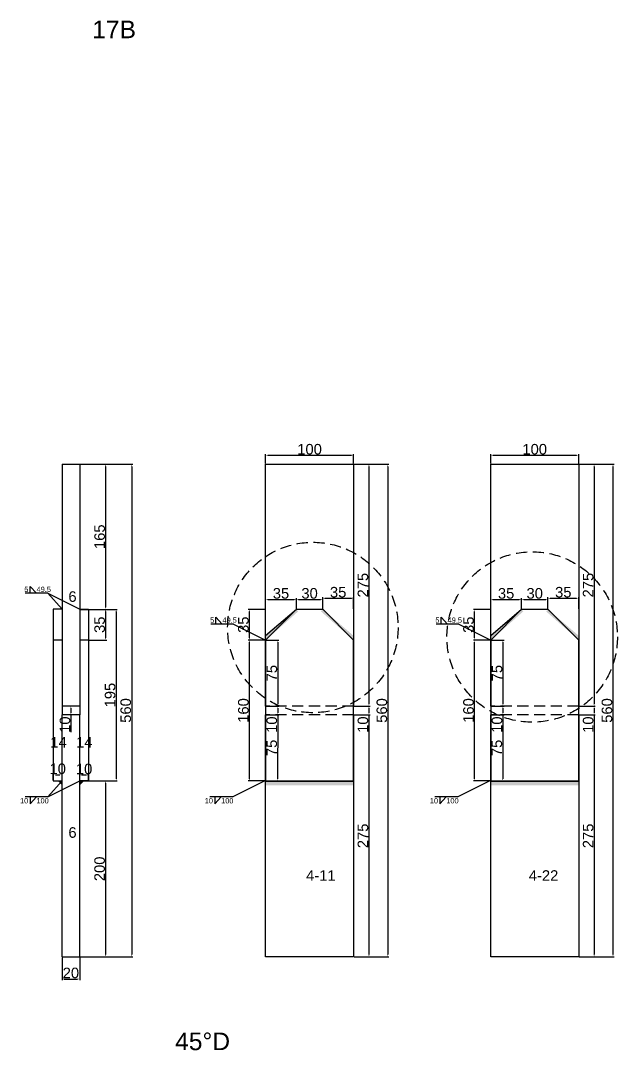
# Model space of a CAD drawing. Header units: millimetres. Extents: x 1455 to 24185, y -7314 to 4772.
# Drawn here: x 18478 to 19157, y 1764 to 2934 of the extents above; entities that cross this region are included whole.
import ezdxf

# ---------------------------------------------------------------- set-up
doc = ezdxf.new("R2010")
doc.units = ezdxf.units.MM
doc.linetypes.add('DASHED', pattern=[19.05, 12.7, -6.35])
for name, color, linetype in [('切平处', 3, 'DASHED'), ('尺寸标注', 6, 'Continuous'), ('标号', 4, 'Continuous'), ('焊缝', 250, 'Continuous')]:
    doc.layers.add(name, color=color, linetype=linetype)
doc.styles.get("Standard").update_dxf_attribs({"font": 'arial.ttf'})
doc.dimstyles.new('ISO-25-JHF', dxfattribs={"dimtxt": 12, "dimasz": 2.5, "dimexe": 1.25, "dimexo": 0.625, "dimtad": 1, "dimtxsty": 'Standard', "dimcen": 2.5, "dimadec": 0, "dimazin": 0, "dimtfac": 1, "dimtmove": 0, "dimatfit": 3, "dimfxl": 1, "dimarcsym": 0})

# ---------------------------------------------------------------- blocks, each defined once
blk = doc.blocks.new('*D1590')
at = {"layer": 'Defpoints', "color": 0, "transparency": 16777216}
for p in [(18856.6, 2440.2), (18756.6, 2430), (18856.6, 2430)]:
    blk.add_point(p, dxfattribs=at)
at = {"layer": '尺寸标注', "color": 0, "lineweight": -2, "transparency": 16777216}
for p, q in [((18756.6, 2430.7), (18756.6, 2441.4)), ((18759.1, 2440.2), (18854.1, 2440.2)), ((18856.6, 2430.7), (18856.6, 2441.4))]:
    blk.add_line(p, q, dxfattribs=at)
at = {"layer": '尺寸标注', "color": 0, "transparency": 16777216}
for points in [[(18759.1, 2440.6), (18759.1, 2439.8), (18756.6, 2440.2)], [(18854.1, 2440.6), (18854.1, 2439.8), (18856.6, 2440.2)]]:
    blk.add_solid(points, dxfattribs=at)
at = {"layer": '尺寸标注', "color": 0, "transparency": 16777216, "insert": (18806.6, 2446.9), "char_height": 12, "attachment_point": 5}
blk.add_mtext('100', dxfattribs=at)
blk = doc.blocks.new('*D1591')
at = {"layer": 'Defpoints', "color": 0, "transparency": 16777216}
for p in [(18856.6, 2430), (18856.6, 2155), (18874.1, 2155)]:
    blk.add_point(p, dxfattribs=at)
at = {"layer": '尺寸标注', "color": 0, "lineweight": -2, "transparency": 16777216}
for p, q in [((18857.2, 2430), (18875.3, 2430)), ((18874.1, 2427.5), (18874.1, 2157.5)), ((18857.2, 2155), (18875.3, 2155))]:
    blk.add_line(p, q, dxfattribs=at)
at = {"layer": '尺寸标注', "color": 0, "transparency": 16777216}
for points in [[(18873.7, 2427.5), (18874.5, 2427.5), (18874.1, 2430)], [(18873.7, 2157.5), (18874.5, 2157.5), (18874.1, 2155)]]:
    blk.add_solid(points, dxfattribs=at)
at = {"layer": '尺寸标注', "color": 0, "transparency": 16777216, "insert": (18867.3, 2292.5), "char_height": 12, "attachment_point": 5, "rotation": 90}
blk.add_mtext('275', dxfattribs=at)
blk = doc.blocks.new('*D1592')
at = {"layer": 'Defpoints', "color": 0, "transparency": 16777216}
for p in [(18738.2, 2230), (18756.6, 2230), (18756.6, 2070)]:
    blk.add_point(p, dxfattribs=at)
at = {"layer": '尺寸标注', "color": 0, "lineweight": -2, "transparency": 16777216}
for p, q in [((18756, 2230), (18736.9, 2230)), ((18738.2, 2072.5), (18738.2, 2227.5)), ((18756, 2070), (18736.9, 2070))]:
    blk.add_line(p, q, dxfattribs=at)
at = {"layer": '尺寸标注', "color": 0, "transparency": 16777216}
for points in [[(18737.7, 2227.5), (18738.6, 2227.5), (18738.2, 2230)], [(18737.7, 2072.5), (18738.6, 2072.5), (18738.2, 2070)]]:
    blk.add_solid(points, dxfattribs=at)
at = {"layer": '尺寸标注', "color": 0, "transparency": 16777216, "insert": (18731.4, 2150), "char_height": 12, "attachment_point": 5, "rotation": 90}
blk.add_mtext('160', dxfattribs=at)
blk = doc.blocks.new('*D1470')
at = {"layer": 'Defpoints', "color": 0, "transparency": 16777216}
for p in [(18738.2, 2265), (18756.6, 2265), (18756.6, 2230)]:
    blk.add_point(p, dxfattribs=at)
at = {"layer": '尺寸标注', "color": 0, "lineweight": -2, "transparency": 16777216}
for p, q in [((18756, 2265), (18736.9, 2265)), ((18738.2, 2232.5), (18738.2, 2262.5)), ((18756, 2230), (18736.9, 2230))]:
    blk.add_line(p, q, dxfattribs=at)
at = {"layer": '尺寸标注', "color": 0, "transparency": 16777216}
for points in [[(18737.7, 2262.5), (18738.6, 2262.5), (18738.2, 2265)], [(18737.7, 2232.5), (18738.6, 2232.5), (18738.2, 2230)]]:
    blk.add_solid(points, dxfattribs=at)
at = {"layer": '尺寸标注', "color": 0, "transparency": 16777216, "insert": (18731.4, 2247.5), "char_height": 12, "attachment_point": 5, "rotation": 90}
blk.add_mtext('35', dxfattribs=at)
blk = doc.blocks.new('*D1574')
at = {"layer": 'Defpoints', "color": 0, "transparency": 16777216}
for p in [(18791.6, 2276.3), (18756.6, 2265), (18791.6, 2265)]:
    blk.add_point(p, dxfattribs=at)
at = {"layer": '尺寸标注', "color": 0, "lineweight": -2, "transparency": 16777216}
for p, q in [((18756.6, 2265.7), (18756.6, 2277.6)), ((18759.1, 2276.3), (18789.1, 2276.3)), ((18791.6, 2265.7), (18791.6, 2277.6))]:
    blk.add_line(p, q, dxfattribs=at)
at = {"layer": '尺寸标注', "color": 0, "transparency": 16777216}
for points in [[(18759.1, 2276.8), (18759.1, 2275.9), (18756.6, 2276.3)], [(18789.1, 2276.8), (18789.1, 2275.9), (18791.6, 2276.3)]]:
    blk.add_solid(points, dxfattribs=at)
at = {"layer": '尺寸标注', "color": 0, "transparency": 16777216, "insert": (18774.1, 2283.1), "char_height": 12, "attachment_point": 5}
blk.add_mtext('35', dxfattribs=at)
blk = doc.blocks.new('*D1575')
at = {"layer": 'Defpoints', "color": 0, "transparency": 16777216}
for p in [(18821.6, 2276.3), (18791.6, 2265), (18821.6, 2265)]:
    blk.add_point(p, dxfattribs=at)
at = {"layer": '尺寸标注', "color": 0, "lineweight": -2, "transparency": 16777216}
for p, q in [((18791.6, 2265.7), (18791.6, 2277.6)), ((18794.1, 2276.3), (18819.1, 2276.3)), ((18821.6, 2265.7), (18821.6, 2277.6))]:
    blk.add_line(p, q, dxfattribs=at)
at = {"layer": '尺寸标注', "color": 0, "transparency": 16777216}
for points in [[(18794.1, 2276.8), (18794.1, 2275.9), (18791.6, 2276.3)], [(18819.1, 2276.8), (18819.1, 2275.9), (18821.6, 2276.3)]]:
    blk.add_solid(points, dxfattribs=at)
at = {"layer": '尺寸标注', "color": 0, "transparency": 16777216, "insert": (18806.6, 2283.1), "char_height": 12, "attachment_point": 5}
blk.add_mtext('30', dxfattribs=at)
blk = doc.blocks.new('*D1471')
at = {"layer": 'Defpoints', "color": 0, "transparency": 16777216}
for p in [(18856.6, 2277.6), (18821.6, 2265), (18856.6, 2265)]:
    blk.add_point(p, dxfattribs=at)
at = {"layer": '尺寸标注', "color": 0, "lineweight": -2, "transparency": 16777216}
for p, q in [((18821.6, 2265.7), (18821.6, 2278.8)), ((18824.1, 2277.6), (18854.1, 2277.6)), ((18856.6, 2265.7), (18856.6, 2278.8))]:
    blk.add_line(p, q, dxfattribs=at)
at = {"layer": '尺寸标注', "color": 0, "transparency": 16777216}
for points in [[(18824.1, 2278), (18824.1, 2277.2), (18821.6, 2277.6)], [(18854.1, 2278), (18854.1, 2277.2), (18856.6, 2277.6)]]:
    blk.add_solid(points, dxfattribs=at)
at = {"layer": '尺寸标注', "color": 0, "transparency": 16777216, "insert": (18839.1, 2284.4), "char_height": 12, "attachment_point": 5}
blk.add_mtext('35', dxfattribs=at)
blk = doc.blocks.new('*D1576')
at = {"layer": 'Defpoints', "color": 0, "transparency": 16777216}
for p in [(18856.6, 2155), (18856.6, 2145), (18874.1, 2145)]:
    blk.add_point(p, dxfattribs=at)
at = {"layer": '尺寸标注', "color": 0, "lineweight": -2, "transparency": 16777216}
for p, q in [((18857.2, 2155), (18875.3, 2155)), ((18857.2, 2145), (18875.3, 2145)), ((18874.1, 2152.5), (18874.1, 2147.5)), ((18874.1, 2145), (18874.1, 2125.3))]:
    blk.add_line(p, q, dxfattribs=at)
at = {"layer": '尺寸标注', "color": 0, "transparency": 16777216}
for points in [[(18873.7, 2152.5), (18874.5, 2152.5), (18874.1, 2155)], [(18873.7, 2147.5), (18874.5, 2147.5), (18874.1, 2145)]]:
    blk.add_solid(points, dxfattribs=at)
at = {"layer": '尺寸标注', "color": 0, "transparency": 16777216, "insert": (18867.3, 2133.9), "char_height": 12, "attachment_point": 5, "rotation": 90}
blk.add_mtext('10', dxfattribs=at)
blk = doc.blocks.new('*D1577')
at = {"layer": 'Defpoints', "color": 0, "transparency": 16777216}
for p in [(18856.6, 2145), (18856.6, 1870), (18874.1, 1870)]:
    blk.add_point(p, dxfattribs=at)
at = {"layer": '尺寸标注', "color": 0, "lineweight": -2, "transparency": 16777216}
for p, q in [((18857.2, 2145), (18875.3, 2145)), ((18874.1, 2142.5), (18874.1, 1872.5)), ((18857.2, 1870), (18875.3, 1870))]:
    blk.add_line(p, q, dxfattribs=at)
at = {"layer": '尺寸标注', "color": 0, "transparency": 16777216}
for points in [[(18873.7, 2142.5), (18874.5, 2142.5), (18874.1, 2145)], [(18873.7, 1872.5), (18874.5, 1872.5), (18874.1, 1870)]]:
    blk.add_solid(points, dxfattribs=at)
at = {"layer": '尺寸标注', "color": 0, "transparency": 16777216, "insert": (18867.3, 2007.5), "char_height": 12, "attachment_point": 5, "rotation": 90}
blk.add_mtext('275', dxfattribs=at)
blk = doc.blocks.new('*D1472')
at = {"layer": 'Defpoints', "color": 0, "transparency": 16777216}
for p in [(18856.6, 2430), (18856.6, 1870), (18895.5, 1870)]:
    blk.add_point(p, dxfattribs=at)
at = {"layer": '尺寸标注', "color": 0, "lineweight": -2, "transparency": 16777216}
for p, q in [((18857.2, 2430), (18896.8, 2430)), ((18895.5, 2427.5), (18895.5, 1872.5)), ((18857.2, 1870), (18896.8, 1870))]:
    blk.add_line(p, q, dxfattribs=at)
at = {"layer": '尺寸标注', "color": 0, "transparency": 16777216}
for points in [[(18895.1, 2427.5), (18895.9, 2427.5), (18895.5, 2430)], [(18895.1, 1872.5), (18895.9, 1872.5), (18895.5, 1870)]]:
    blk.add_solid(points, dxfattribs=at)
at = {"layer": '尺寸标注', "color": 0, "transparency": 16777216, "insert": (18888.8, 2150), "char_height": 12, "attachment_point": 5, "rotation": 90}
blk.add_mtext('560', dxfattribs=at)
blk = doc.blocks.new('*D1578')
at = {"layer": 'Defpoints', "color": 0, "transparency": 16777216}
for p in [(18525.3, 1870), (18545.3, 1870), (18545.3, 1844.8)]:
    blk.add_point(p, dxfattribs=at)
at = {"layer": '尺寸标注', "color": 0, "lineweight": -2, "transparency": 16777216}
for p, q in [((18525.3, 1869.4), (18525.3, 1843.6)), ((18545.3, 1869.4), (18545.3, 1843.6)), ((18527.8, 1844.8), (18542.8, 1844.8))]:
    blk.add_line(p, q, dxfattribs=at)
at = {"layer": '尺寸标注', "color": 0, "transparency": 16777216}
for points in [[(18527.8, 1845.2), (18527.8, 1844.4), (18525.3, 1844.8)], [(18542.8, 1845.2), (18542.8, 1844.4), (18545.3, 1844.8)]]:
    blk.add_solid(points, dxfattribs=at)
at = {"layer": '尺寸标注', "color": 0, "transparency": 16777216, "insert": (18535.3, 1851.6), "char_height": 12, "attachment_point": 5}
blk.add_mtext('20', dxfattribs=at)
blk = doc.blocks.new('*D1579')
at = {"layer": 'Defpoints', "color": 0, "transparency": 16777216}
for p in [(18525.3, 2076.9), (18515.3, 2070), (18525.3, 2070)]:
    blk.add_point(p, dxfattribs=at)
at = {"layer": '尺寸标注', "color": 0, "lineweight": -2, "transparency": 16777216}
for p, q in [((18515.3, 2070.7), (18515.3, 2078.2)), ((18517.8, 2076.9), (18522.8, 2076.9)), ((18525.3, 2070.7), (18525.3, 2078.2))]:
    blk.add_line(p, q, dxfattribs=at)
at = {"layer": '尺寸标注', "color": 0, "transparency": 16777216}
for points in [[(18517.8, 2077.3), (18517.8, 2076.5), (18515.3, 2076.9)], [(18522.8, 2077.3), (18522.8, 2076.5), (18525.3, 2076.9)]]:
    blk.add_solid(points, dxfattribs=at)
at = {"layer": '尺寸标注', "color": 0, "transparency": 16777216, "insert": (18520.3, 2083.7), "char_height": 12, "attachment_point": 5}
blk.add_mtext('10', dxfattribs=at)
blk = doc.blocks.new('*D1580')
at = {"layer": 'Defpoints', "color": 0, "transparency": 16777216}
for p in [(18555.3, 2076.7), (18545.3, 2070), (18555.3, 2070)]:
    blk.add_point(p, dxfattribs=at)
at = {"layer": '尺寸标注', "color": 0, "lineweight": -2, "transparency": 16777216}
for p, q in [((18545.3, 2070.7), (18545.3, 2077.9)), ((18547.8, 2076.7), (18552.8, 2076.7)), ((18555.3, 2070.7), (18555.3, 2077.9))]:
    blk.add_line(p, q, dxfattribs=at)
at = {"layer": '尺寸标注', "color": 0, "transparency": 16777216}
for points in [[(18547.8, 2077.1), (18547.8, 2076.3), (18545.3, 2076.7)], [(18552.8, 2077.1), (18552.8, 2076.3), (18555.3, 2076.7)]]:
    blk.add_solid(points, dxfattribs=at)
at = {"layer": '尺寸标注', "color": 0, "transparency": 16777216, "insert": (18550.3, 2083.5), "char_height": 12, "attachment_point": 5}
blk.add_mtext('10', dxfattribs=at)
blk = doc.blocks.new('*D1581')
at = {"layer": 'Defpoints', "color": 0, "transparency": 16777216}
for p in [(18545.3, 2430), (18545.3, 2265), (18574.8, 2265)]:
    blk.add_point(p, dxfattribs=at)
at = {"layer": '尺寸标注', "color": 0, "lineweight": -2, "transparency": 16777216}
for p, q in [((18546, 2430), (18576, 2430)), ((18574.8, 2427.5), (18574.8, 2267.5)), ((18546, 2265), (18576, 2265))]:
    blk.add_line(p, q, dxfattribs=at)
at = {"layer": '尺寸标注', "color": 0, "transparency": 16777216}
for points in [[(18574.4, 2427.5), (18575.2, 2427.5), (18574.8, 2430)], [(18574.4, 2267.5), (18575.2, 2267.5), (18574.8, 2265)]]:
    blk.add_solid(points, dxfattribs=at)
at = {"layer": '尺寸标注', "color": 0, "transparency": 16777216, "insert": (18568, 2347.5), "char_height": 12, "attachment_point": 5, "rotation": 90}
blk.add_mtext('165', dxfattribs=at)
blk = doc.blocks.new('*D1582')
at = {"layer": 'Defpoints', "color": 0, "transparency": 16777216}
for p in [(18555.3, 2265), (18555.3, 2070), (18586.7, 2070)]:
    blk.add_point(p, dxfattribs=at)
at = {"layer": '尺寸标注', "color": 0, "lineweight": -2, "transparency": 16777216}
for p, q in [((18556, 2265), (18587.9, 2265)), ((18586.7, 2262.5), (18586.7, 2072.5)), ((18556, 2070), (18587.9, 2070))]:
    blk.add_line(p, q, dxfattribs=at)
at = {"layer": '尺寸标注', "color": 0, "transparency": 16777216}
for points in [[(18586.3, 2262.5), (18587.1, 2262.5), (18586.7, 2265)], [(18586.3, 2072.5), (18587.1, 2072.5), (18586.7, 2070)]]:
    blk.add_solid(points, dxfattribs=at)
at = {"layer": '尺寸标注', "color": 0, "transparency": 16777216, "insert": (18579.9, 2167.5), "char_height": 12, "attachment_point": 5, "rotation": 90}
blk.add_mtext('195', dxfattribs=at)
blk = doc.blocks.new('*D1583')
at = {"layer": 'Defpoints', "color": 0, "transparency": 16777216}
for p in [(18545.3, 2070), (18545.3, 1870), (18574.8, 1870)]:
    blk.add_point(p, dxfattribs=at)
at = {"layer": '尺寸标注', "color": 0, "lineweight": -2, "transparency": 16777216}
for p, q in [((18546, 2070), (18576, 2070)), ((18574.8, 2067.5), (18574.8, 1872.5)), ((18546, 1870), (18576, 1870))]:
    blk.add_line(p, q, dxfattribs=at)
at = {"layer": '尺寸标注', "color": 0, "transparency": 16777216}
for points in [[(18574.4, 2067.5), (18575.2, 2067.5), (18574.8, 2070)], [(18574.4, 1872.5), (18575.2, 1872.5), (18574.8, 1870)]]:
    blk.add_solid(points, dxfattribs=at)
at = {"layer": '尺寸标注', "color": 0, "transparency": 16777216, "insert": (18568, 1970), "char_height": 12, "attachment_point": 5, "rotation": 90}
blk.add_mtext('200', dxfattribs=at)
blk = doc.blocks.new('*D1473')
at = {"layer": 'Defpoints', "color": 0, "transparency": 16777216}
for p in [(18546, 2430), (18546, 1870), (18604.5, 1870)]:
    blk.add_point(p, dxfattribs=at)
at = {"layer": '尺寸标注', "color": 0, "lineweight": -2, "transparency": 16777216}
for p, q in [((18546.6, 2430), (18605.7, 2430)), ((18604.5, 2427.5), (18604.5, 1872.5)), ((18546.6, 1870), (18605.7, 1870))]:
    blk.add_line(p, q, dxfattribs=at)
at = {"layer": '尺寸标注', "color": 0, "transparency": 16777216}
for points in [[(18604, 2427.5), (18604.9, 2427.5), (18604.5, 2430)], [(18604, 1872.5), (18604.9, 1872.5), (18604.5, 1870)]]:
    blk.add_solid(points, dxfattribs=at)
at = {"layer": '尺寸标注', "color": 0, "transparency": 16777216, "insert": (18597.7, 2150), "char_height": 12, "attachment_point": 5, "rotation": 90}
blk.add_mtext('560', dxfattribs=at)
blk = doc.blocks.new('*D1584')
at = {"layer": 'Defpoints', "color": 0, "transparency": 16777216}
for p in [(18545.3, 2155), (18535.3, 2145), (18545.3, 2145)]:
    blk.add_point(p, dxfattribs=at)
at = {"layer": '尺寸标注', "color": 0, "lineweight": -2, "transparency": 16777216}
for p, q in [((18544.7, 2155), (18534.1, 2155)), ((18544.7, 2145), (18534.1, 2145)), ((18535.3, 2152.5), (18535.3, 2147.5)), ((18535.3, 2145), (18535.3, 2125.3))]:
    blk.add_line(p, q, dxfattribs=at)
at = {"layer": '尺寸标注', "color": 0, "transparency": 16777216}
for points in [[(18534.9, 2152.5), (18535.7, 2152.5), (18535.3, 2155)], [(18534.9, 2147.5), (18535.7, 2147.5), (18535.3, 2145)]]:
    blk.add_solid(points, dxfattribs=at)
at = {"layer": '尺寸标注', "color": 0, "transparency": 16777216, "insert": (18528.6, 2133.9), "char_height": 12, "attachment_point": 5, "rotation": 90}
blk.add_mtext('10', dxfattribs=at)
blk = doc.blocks.new('*D1585')
at = {"layer": 'Defpoints', "color": 0, "transparency": 16777216}
for p in [(18756.6, 2230), (18756.6, 2155), (18770.5, 2155)]:
    blk.add_point(p, dxfattribs=at)
at = {"layer": '尺寸标注', "color": 0, "lineweight": -2, "transparency": 16777216}
for p, q in [((18757.2, 2230), (18771.7, 2230)), ((18770.5, 2227.5), (18770.5, 2157.5)), ((18757.2, 2155), (18771.7, 2155))]:
    blk.add_line(p, q, dxfattribs=at)
at = {"layer": '尺寸标注', "color": 0, "transparency": 16777216}
for points in [[(18770.1, 2227.5), (18770.9, 2227.5), (18770.5, 2230)], [(18770.1, 2157.5), (18770.9, 2157.5), (18770.5, 2155)]]:
    blk.add_solid(points, dxfattribs=at)
at = {"layer": '尺寸标注', "color": 0, "transparency": 16777216, "insert": (18763.8, 2192.5), "char_height": 12, "attachment_point": 5, "rotation": 90}
blk.add_mtext('75', dxfattribs=at)
blk = doc.blocks.new('*D1586')
at = {"layer": 'Defpoints', "color": 0, "transparency": 16777216}
for p in [(18756.6, 2155), (18756.6, 2145), (18770.5, 2145)]:
    blk.add_point(p, dxfattribs=at)
at = {"layer": '尺寸标注', "color": 0, "lineweight": -2, "transparency": 16777216}
for p, q in [((18757.2, 2155), (18771.7, 2155)), ((18757.2, 2145), (18771.7, 2145)), ((18770.5, 2152.5), (18770.5, 2147.5)), ((18770.5, 2145), (18770.5, 2125.3))]:
    blk.add_line(p, q, dxfattribs=at)
at = {"layer": '尺寸标注', "color": 0, "transparency": 16777216}
for points in [[(18770.1, 2152.5), (18770.9, 2152.5), (18770.5, 2155)], [(18770.1, 2147.5), (18770.9, 2147.5), (18770.5, 2145)]]:
    blk.add_solid(points, dxfattribs=at)
at = {"layer": '尺寸标注', "color": 0, "transparency": 16777216, "insert": (18763.7, 2133.9), "char_height": 12, "attachment_point": 5, "rotation": 90}
blk.add_mtext('10', dxfattribs=at)
blk = doc.blocks.new('*D1474')
at = {"layer": 'Defpoints', "color": 0, "transparency": 16777216}
for p in [(18756.6, 2145), (18756.2, 2070), (18770.1, 2070)]:
    blk.add_point(p, dxfattribs=at)
at = {"layer": '尺寸标注', "color": 0, "lineweight": -2, "transparency": 16777216}
for p, q in [((18757.2, 2145), (18771.7, 2145)), ((18770.5, 2142.5), (18770.1, 2072.5)), ((18756.9, 2070), (18771.4, 2070))]:
    blk.add_line(p, q, dxfattribs=at)
at = {"layer": '尺寸标注', "color": 0, "transparency": 16777216}
for points in [[(18770.1, 2142.5), (18770.9, 2142.5), (18770.5, 2145)], [(18769.7, 2072.5), (18770.5, 2072.5), (18770.1, 2070)]]:
    blk.add_solid(points, dxfattribs=at)
at = {"layer": '尺寸标注', "color": 0, "transparency": 16777216, "insert": (18763.6, 2107.5), "char_height": 12, "attachment_point": 5, "rotation": 89.7211}
blk.add_mtext('75', dxfattribs=at)
blk = doc.blocks.new('*D1587')
at = {"layer": 'Defpoints', "color": 0, "transparency": 16777216}
for p in [(18555.3, 2265), (18555.3, 2230), (18574.8, 2230)]:
    blk.add_point(p, dxfattribs=at)
at = {"layer": '尺寸标注', "color": 0, "lineweight": -2, "transparency": 16777216}
for p, q in [((18556, 2265), (18576, 2265)), ((18574.8, 2262.5), (18574.8, 2232.5)), ((18556, 2230), (18576, 2230))]:
    blk.add_line(p, q, dxfattribs=at)
at = {"layer": '尺寸标注', "color": 0, "transparency": 16777216}
for points in [[(18574.4, 2262.5), (18575.2, 2262.5), (18574.8, 2265)], [(18574.4, 2232.5), (18575.2, 2232.5), (18574.8, 2230)]]:
    blk.add_solid(points, dxfattribs=at)
at = {"layer": '尺寸标注', "color": 0, "transparency": 16777216, "insert": (18568, 2247.5), "char_height": 12, "attachment_point": 5, "rotation": 90}
blk.add_mtext('35', dxfattribs=at)
blk = doc.blocks.new('*D1588')
at = {"layer": 'Defpoints', "color": 0, "transparency": 16777216}
for p in [(19112.5, 2440.2), (19012.5, 2430), (19112.5, 2430)]:
    blk.add_point(p, dxfattribs=at)
at = {"layer": '尺寸标注', "color": 0, "lineweight": -2, "transparency": 16777216}
for p, q in [((19012.5, 2430.7), (19012.5, 2441.4)), ((19015, 2440.2), (19110, 2440.2)), ((19112.5, 2430.7), (19112.5, 2441.4))]:
    blk.add_line(p, q, dxfattribs=at)
at = {"layer": '尺寸标注', "color": 0, "transparency": 16777216}
for points in [[(19015, 2440.6), (19015, 2439.8), (19012.5, 2440.2)], [(19110, 2440.6), (19110, 2439.8), (19112.5, 2440.2)]]:
    blk.add_solid(points, dxfattribs=at)
at = {"layer": '尺寸标注', "color": 0, "transparency": 16777216, "insert": (19062.5, 2446.9), "char_height": 12, "attachment_point": 5}
blk.add_mtext('100', dxfattribs=at)
blk = doc.blocks.new('*D1589')
at = {"layer": 'Defpoints', "color": 0, "transparency": 16777216}
for p in [(19112.5, 2430), (19112.5, 2155), (19130, 2155)]:
    blk.add_point(p, dxfattribs=at)
at = {"layer": '尺寸标注', "color": 0, "lineweight": -2, "transparency": 16777216}
for p, q in [((19113.2, 2430), (19131.3, 2430)), ((19130, 2427.5), (19130, 2157.5)), ((19113.2, 2155), (19131.3, 2155))]:
    blk.add_line(p, q, dxfattribs=at)
at = {"layer": '尺寸标注', "color": 0, "transparency": 16777216}
for points in [[(19129.6, 2427.5), (19130.4, 2427.5), (19130, 2430)], [(19129.6, 2157.5), (19130.4, 2157.5), (19130, 2155)]]:
    blk.add_solid(points, dxfattribs=at)
at = {"layer": '尺寸标注', "color": 0, "transparency": 16777216, "insert": (19123.3, 2292.5), "char_height": 12, "attachment_point": 5, "rotation": 90}
blk.add_mtext('275', dxfattribs=at)
blk = doc.blocks.new('*D1558')
at = {"layer": 'Defpoints', "color": 0, "transparency": 16777216}
for p in [(18994.1, 2230), (19012.5, 2230), (19012.5, 2070)]:
    blk.add_point(p, dxfattribs=at)
at = {"layer": '尺寸标注', "color": 0, "lineweight": -2, "transparency": 16777216}
for p, q in [((19011.9, 2230), (18992.8, 2230)), ((18994.1, 2072.5), (18994.1, 2227.5)), ((19011.9, 2070), (18992.8, 2070))]:
    blk.add_line(p, q, dxfattribs=at)
at = {"layer": '尺寸标注', "color": 0, "transparency": 16777216}
for points in [[(18993.7, 2227.5), (18994.5, 2227.5), (18994.1, 2230)], [(18993.7, 2072.5), (18994.5, 2072.5), (18994.1, 2070)]]:
    blk.add_solid(points, dxfattribs=at)
at = {"layer": '尺寸标注', "color": 0, "transparency": 16777216, "insert": (18987.3, 2150), "char_height": 12, "attachment_point": 5, "rotation": 90}
blk.add_mtext('160', dxfattribs=at)
blk = doc.blocks.new('*D1462')
at = {"layer": 'Defpoints', "color": 0, "transparency": 16777216}
for p in [(18994.1, 2265), (19012.5, 2265), (19012.5, 2230)]:
    blk.add_point(p, dxfattribs=at)
at = {"layer": '尺寸标注', "color": 0, "lineweight": -2, "transparency": 16777216}
for p, q in [((19011.9, 2265), (18992.8, 2265)), ((18994.1, 2232.5), (18994.1, 2262.5)), ((19011.9, 2230), (18992.8, 2230))]:
    blk.add_line(p, q, dxfattribs=at)
at = {"layer": '尺寸标注', "color": 0, "transparency": 16777216}
for points in [[(18993.7, 2262.5), (18994.5, 2262.5), (18994.1, 2265)], [(18993.7, 2232.5), (18994.5, 2232.5), (18994.1, 2230)]]:
    blk.add_solid(points, dxfattribs=at)
at = {"layer": '尺寸标注', "color": 0, "transparency": 16777216, "insert": (18987.3, 2247.5), "char_height": 12, "attachment_point": 5, "rotation": 90}
blk.add_mtext('35', dxfattribs=at)
blk = doc.blocks.new('*D1559')
at = {"layer": 'Defpoints', "color": 0, "transparency": 16777216}
for p in [(19047.5, 2276.3), (19012.5, 2265), (19047.5, 2265)]:
    blk.add_point(p, dxfattribs=at)
at = {"layer": '尺寸标注', "color": 0, "lineweight": -2, "transparency": 16777216}
for p, q in [((19012.5, 2265.7), (19012.5, 2277.6)), ((19015, 2276.3), (19045, 2276.3)), ((19047.5, 2265.7), (19047.5, 2277.6))]:
    blk.add_line(p, q, dxfattribs=at)
at = {"layer": '尺寸标注', "color": 0, "transparency": 16777216}
for points in [[(19015, 2276.8), (19015, 2275.9), (19012.5, 2276.3)], [(19045, 2276.8), (19045, 2275.9), (19047.5, 2276.3)]]:
    blk.add_solid(points, dxfattribs=at)
at = {"layer": '尺寸标注', "color": 0, "transparency": 16777216, "insert": (19030, 2283.1), "char_height": 12, "attachment_point": 5}
blk.add_mtext('35', dxfattribs=at)
blk = doc.blocks.new('*D1560')
at = {"layer": 'Defpoints', "color": 0, "transparency": 16777216}
for p in [(19077.5, 2276.3), (19047.5, 2265), (19077.5, 2265)]:
    blk.add_point(p, dxfattribs=at)
at = {"layer": '尺寸标注', "color": 0, "lineweight": -2, "transparency": 16777216}
for p, q in [((19047.5, 2265.7), (19047.5, 2277.6)), ((19050, 2276.3), (19075, 2276.3)), ((19077.5, 2265.7), (19077.5, 2277.6))]:
    blk.add_line(p, q, dxfattribs=at)
at = {"layer": '尺寸标注', "color": 0, "transparency": 16777216}
for points in [[(19050, 2276.8), (19050, 2275.9), (19047.5, 2276.3)], [(19075, 2276.8), (19075, 2275.9), (19077.5, 2276.3)]]:
    blk.add_solid(points, dxfattribs=at)
at = {"layer": '尺寸标注', "color": 0, "transparency": 16777216, "insert": (19062.5, 2283.1), "char_height": 12, "attachment_point": 5}
blk.add_mtext('30', dxfattribs=at)
blk = doc.blocks.new('*D1463')
at = {"layer": 'Defpoints', "color": 0, "transparency": 16777216}
for p in [(19112.5, 2277.6), (19077.5, 2265), (19112.5, 2265)]:
    blk.add_point(p, dxfattribs=at)
at = {"layer": '尺寸标注', "color": 0, "lineweight": -2, "transparency": 16777216}
for p, q in [((19077.5, 2265.7), (19077.5, 2278.8)), ((19080, 2277.6), (19110, 2277.6)), ((19112.5, 2265.7), (19112.5, 2278.8))]:
    blk.add_line(p, q, dxfattribs=at)
at = {"layer": '尺寸标注', "color": 0, "transparency": 16777216}
for points in [[(19080, 2278), (19080, 2277.2), (19077.5, 2277.6)], [(19110, 2278), (19110, 2277.2), (19112.5, 2277.6)]]:
    blk.add_solid(points, dxfattribs=at)
at = {"layer": '尺寸标注', "color": 0, "transparency": 16777216, "insert": (19095, 2284.4), "char_height": 12, "attachment_point": 5}
blk.add_mtext('35', dxfattribs=at)
blk = doc.blocks.new('*D1561')
at = {"layer": 'Defpoints', "color": 0, "transparency": 16777216}
for p in [(19112.5, 2155), (19112.5, 2145), (19130, 2145)]:
    blk.add_point(p, dxfattribs=at)
at = {"layer": '尺寸标注', "color": 0, "lineweight": -2, "transparency": 16777216}
for p, q in [((19113.2, 2155), (19131.3, 2155)), ((19113.2, 2145), (19131.3, 2145)), ((19130, 2152.5), (19130, 2147.5)), ((19130, 2145), (19130, 2125.3))]:
    blk.add_line(p, q, dxfattribs=at)
at = {"layer": '尺寸标注', "color": 0, "transparency": 16777216}
for points in [[(19129.6, 2152.5), (19130.4, 2152.5), (19130, 2155)], [(19129.6, 2147.5), (19130.4, 2147.5), (19130, 2145)]]:
    blk.add_solid(points, dxfattribs=at)
at = {"layer": '尺寸标注', "color": 0, "transparency": 16777216, "insert": (19123.3, 2133.9), "char_height": 12, "attachment_point": 5, "rotation": 90}
blk.add_mtext('10', dxfattribs=at)
blk = doc.blocks.new('*D1562')
at = {"layer": 'Defpoints', "color": 0, "transparency": 16777216}
for p in [(19112.5, 2145), (19112.5, 1870), (19130, 1870)]:
    blk.add_point(p, dxfattribs=at)
at = {"layer": '尺寸标注', "color": 0, "lineweight": -2, "transparency": 16777216}
for p, q in [((19113.2, 2145), (19131.3, 2145)), ((19130, 2142.5), (19130, 1872.5)), ((19113.2, 1870), (19131.3, 1870))]:
    blk.add_line(p, q, dxfattribs=at)
at = {"layer": '尺寸标注', "color": 0, "transparency": 16777216}
for points in [[(19129.6, 2142.5), (19130.4, 2142.5), (19130, 2145)], [(19129.6, 1872.5), (19130.4, 1872.5), (19130, 1870)]]:
    blk.add_solid(points, dxfattribs=at)
at = {"layer": '尺寸标注', "color": 0, "transparency": 16777216, "insert": (19123.3, 2007.5), "char_height": 12, "attachment_point": 5, "rotation": 90}
blk.add_mtext('275', dxfattribs=at)
blk = doc.blocks.new('*D1464')
at = {"layer": 'Defpoints', "color": 0, "transparency": 16777216}
for p in [(19112.5, 2430), (19112.5, 1870), (19151.5, 1870)]:
    blk.add_point(p, dxfattribs=at)
at = {"layer": '尺寸标注', "color": 0, "lineweight": -2, "transparency": 16777216}
for p, q in [((19113.2, 2430), (19152.7, 2430)), ((19151.5, 2427.5), (19151.5, 1872.5)), ((19113.2, 1870), (19152.7, 1870))]:
    blk.add_line(p, q, dxfattribs=at)
at = {"layer": '尺寸标注', "color": 0, "transparency": 16777216}
for points in [[(19151.1, 2427.5), (19151.9, 2427.5), (19151.5, 2430)], [(19151.1, 1872.5), (19151.9, 1872.5), (19151.5, 1870)]]:
    blk.add_solid(points, dxfattribs=at)
at = {"layer": '尺寸标注', "color": 0, "transparency": 16777216, "insert": (19144.7, 2150), "char_height": 12, "attachment_point": 5, "rotation": 90}
blk.add_mtext('560', dxfattribs=at)
blk = doc.blocks.new('*D1563')
at = {"layer": 'Defpoints', "color": 0, "transparency": 16777216}
for p in [(19012.5, 2230), (19012.5, 2155), (19026.4, 2155)]:
    blk.add_point(p, dxfattribs=at)
at = {"layer": '尺寸标注', "color": 0, "lineweight": -2, "transparency": 16777216}
for p, q in [((19013.2, 2230), (19027.7, 2230)), ((19026.4, 2227.5), (19026.4, 2157.5)), ((19013.2, 2155), (19027.7, 2155))]:
    blk.add_line(p, q, dxfattribs=at)
at = {"layer": '尺寸标注', "color": 0, "transparency": 16777216}
for points in [[(19026, 2227.5), (19026.8, 2227.5), (19026.4, 2230)], [(19026, 2157.5), (19026.8, 2157.5), (19026.4, 2155)]]:
    blk.add_solid(points, dxfattribs=at)
at = {"layer": '尺寸标注', "color": 0, "transparency": 16777216, "insert": (19019.7, 2192.5), "char_height": 12, "attachment_point": 5, "rotation": 90}
blk.add_mtext('75', dxfattribs=at)
blk = doc.blocks.new('*D1564')
at = {"layer": 'Defpoints', "color": 0, "transparency": 16777216}
for p in [(19012.5, 2155), (19012.5, 2145), (19026.4, 2145)]:
    blk.add_point(p, dxfattribs=at)
at = {"layer": '尺寸标注', "color": 0, "lineweight": -2, "transparency": 16777216}
for p, q in [((19013.2, 2155), (19027.7, 2155)), ((19013.2, 2145), (19027.7, 2145)), ((19026.4, 2152.5), (19026.4, 2147.5)), ((19026.4, 2145), (19026.4, 2125.3))]:
    blk.add_line(p, q, dxfattribs=at)
at = {"layer": '尺寸标注', "color": 0, "transparency": 16777216}
for points in [[(19026, 2152.5), (19026.8, 2152.5), (19026.4, 2155)], [(19026, 2147.5), (19026.8, 2147.5), (19026.4, 2145)]]:
    blk.add_solid(points, dxfattribs=at)
at = {"layer": '尺寸标注', "color": 0, "transparency": 16777216, "insert": (19019.7, 2133.9), "char_height": 12, "attachment_point": 5, "rotation": 90}
blk.add_mtext('10', dxfattribs=at)
blk = doc.blocks.new('*D1465')
at = {"layer": 'Defpoints', "color": 0, "transparency": 16777216}
for p in [(19012.5, 2145), (19012.2, 2070), (19026.1, 2070)]:
    blk.add_point(p, dxfattribs=at)
at = {"layer": '尺寸标注', "color": 0, "lineweight": -2, "transparency": 16777216}
for p, q in [((19013.2, 2145), (19027.7, 2145)), ((19026.4, 2142.5), (19026.1, 2072.5)), ((19012.8, 2070), (19027.3, 2070))]:
    blk.add_line(p, q, dxfattribs=at)
at = {"layer": '尺寸标注', "color": 0, "transparency": 16777216}
for points in [[(19026, 2142.5), (19026.8, 2142.5), (19026.4, 2145)], [(19025.7, 2072.5), (19026.5, 2072.5), (19026.1, 2070)]]:
    blk.add_solid(points, dxfattribs=at)
at = {"layer": '尺寸标注', "color": 0, "transparency": 16777216, "insert": (19019.5, 2107.5), "char_height": 12, "attachment_point": 5, "rotation": 89.7211}
blk.add_mtext('75', dxfattribs=at)

msp = doc.modelspace()

# ---------------------------------------------------------------- hatches: boundary and pattern name
at = {"layer": '焊缝'}
h = msp.add_hatch(color=250, dxfattribs=at)
h.dxf.hatch_style = 1
h.paths.add_polyline_path([(18756.593, 2234.968), (18756.593, 2229.865), (18793.61, 2262.653), (18791.593, 2264.906)])
h = msp.add_hatch(color=250, dxfattribs=at)
h.dxf.hatch_style = 1
h.paths.add_polyline_path([(18856.593, 2234.968), (18856.593, 2229.865), (18819.576, 2262.653), (18821.593, 2264.906)])
h = msp.add_hatch(color=250, dxfattribs=at)
h.dxf.hatch_style = 1
h.paths.add_polyline_path([(19012.539, 2234.968), (19012.539, 2229.865), (19049.555, 2262.653), (19047.539, 2264.906)])
h = msp.add_hatch(color=250, dxfattribs=at)
h.dxf.hatch_style = 1
h.paths.add_polyline_path([(19112.539, 2234.968), (19112.539, 2229.865), (19075.522, 2262.653), (19077.539, 2264.906)])
h = msp.add_hatch(color=250, dxfattribs=at)
h.dxf.hatch_style = 1
h.paths.add_polyline_path([(18525.326, 2064.866), (18520.326, 2069.866), (18525.326, 2069.866)])
h = msp.add_hatch(color=250, dxfattribs=at)
h.dxf.hatch_style = 1
h.paths.add_polyline_path([(18545.326, 2064.866), (18550.326, 2069.866), (18545.326, 2069.866)])
h = msp.add_hatch(color=250, dxfattribs=at)
h.dxf.hatch_style = 1
h.paths.add_polyline_path([(18756.593, 2064.866), (18756.593, 2069.866), (18856.593, 2069.866), (18856.588, 2064.866)])
h = msp.add_hatch(color=250, dxfattribs=at)
h.dxf.hatch_style = 1
h.paths.add_polyline_path([(19012.539, 2064.866), (19012.539, 2069.866), (19112.539, 2069.866), (19112.534, 2064.866)])

# ---------------------------------------------------------------- linework, layer by layer
for p, q in [((18525.326, 2430.03), (18545.326, 2430.03)), ((18525.326, 2430.03), (18525.326, 2155.03)), ((18545.326, 2430.03), (18545.326, 2155.03)), ((18756.593, 2430.03), (18856.593, 2430.03)), ((18756.593, 2155.03), (18756.593, 2430.03)), ((18856.593, 2430.03), (18856.593, 2155.03)), ((19012.539, 2430.03), (19112.539, 2430.03)), ((19012.539, 2155.03), (19012.539, 2430.03)), ((19112.539, 2430.03), (19112.539, 2155.03)), ((18525.326, 2265.03), (18515.326, 2265.03)), ((18515.326, 2265.03), (18515.326, 2070.03)), ((18545.326, 2265.03), (18555.326, 2265.03)), ((18555.326, 2265.03), (18555.326, 2070.03)), ((18791.593, 2265.03), (18756.593, 2230.03)), ((18791.593, 2265.03), (18821.593, 2265.03)), ((18821.593, 2265.03), (18856.593, 2230.03)), ((19047.539, 2265.03), (19012.539, 2230.03)), ((19047.539, 2265.03), (19077.539, 2265.03)), ((19077.539, 2265.03), (19112.539, 2230.03)), ((18525.326, 2230.03), (18515.326, 2230.03)), ((18555.326, 2230.03), (18545.326, 2230.03)), ((18756.593, 2230.03), (18756.593, 2070.03)), ((18856.593, 2070.03), (18856.593, 2230.03)), ((19012.539, 2230.03), (19012.539, 2070.03)), ((19112.539, 2070.03), (19112.539, 2230.03)), ((18545.326, 2155.03), (18525.326, 2155.03)), ((18525.326, 2155.03), (18525.326, 2145.03)), ((18545.326, 2155.03), (18545.326, 2145.03)), ((18545.326, 2145.03), (18525.326, 2145.03)), ((18525.326, 1870.03), (18525.326, 2145.03)), ((18545.326, 1870.03), (18545.326, 2145.03)), ((18756.593, 1870.03), (18756.593, 2145.03)), ((18856.593, 2145.03), (18856.593, 1870.03)), ((19012.539, 1870.03), (19012.539, 2145.03)), ((19112.539, 2145.03), (19112.539, 1870.03)), ((18515.326, 2070.03), (18525.326, 2070.03)), ((18555.326, 2070.03), (18545.326, 2070.03)), ((18756.593, 2070.03), (18856.593, 2070.03)), ((19012.539, 2070.03), (19112.539, 2070.03)), ((18525.326, 1870.03), (18545.326, 1870.03)), ((18856.593, 1870.03), (18756.593, 1870.03)), ((19112.539, 1870.03), (19012.539, 1870.03))]:
    msp.add_line(p, q)
at = {"linetype": 'DASHED'}
for p, q in [((18856.593, 2155.03), (18756.593, 2155.03)), ((19112.539, 2155.03), (19012.539, 2155.03)), ((18856.593, 2145.03), (18756.593, 2145.03)), ((19112.539, 2145.03), (19012.539, 2145.03))]:
    msp.add_line(p, q, dxfattribs=at)
at = {"layer": '切平处'}
for centre in [(18810.343, 2244.336), (19059.635, 2233.557)]:
    msp.add_circle(centre, 96.875, dxfattribs=at)
at = {"layer": '尺寸标注'}
for p, q in [((18508.934, 2283.22), (18483.171, 2283.22)), ((18488.821, 2283.22), (18488.821, 2290.984)), ((18488.821, 2290.984), (18496.053, 2283.22)), ((18525.326, 2265.03), (18508.934, 2283.22)), ((18508.934, 2283.22), (18545.326, 2265.03)), ((18720.202, 2248.22), (18694.439, 2248.22)), ((18700.089, 2248.22), (18700.089, 2255.984)), ((18700.089, 2255.984), (18707.32, 2248.22)), ((18720.202, 2248.22), (18756.593, 2230.03)), ((18976.147, 2248.22), (18950.384, 2248.22)), ((18956.034, 2248.22), (18956.034, 2255.984)), ((18956.034, 2255.984), (18963.266, 2248.22)), ((18976.147, 2248.22), (19012.539, 2230.03)), ((18525.326, 2070.03), (18508.934, 2051.84)), ((18508.934, 2051.84), (18545.326, 2070.03)), ((18718.888, 2051.84), (18755.279, 2070.03)), ((18974.834, 2051.84), (19011.225, 2070.03)), ((18508.934, 2051.84), (18483.171, 2051.84)), ((18488.821, 2051.84), (18488.821, 2044.076)), ((18488.821, 2044.076), (18496.053, 2051.84)), ((18718.888, 2051.84), (18693.125, 2051.84)), ((18698.775, 2051.84), (18698.775, 2044.076)), ((18698.775, 2044.076), (18706.007, 2051.84)), ((18974.834, 2051.84), (18949.071, 2051.84)), ((18954.721, 2051.84), (18954.721, 2044.076)), ((18954.721, 2044.076), (18961.952, 2051.84))]:
    msp.add_line(p, q, dxfattribs=at)
at = {"layer": '焊缝'}
for p, q in [((18791.593, 2264.906), (18756.588, 2234.968)), ((19047.539, 2264.906), (19012.534, 2234.968)), ((18756.593, 2069.866), (18856.593, 2069.866)), ((19012.539, 2069.866), (19112.539, 2069.866))]:
    msp.add_line(p, q, dxfattribs=at)

# ---------------------------------------------------------------- texts
at = {"insert": (18653.801, 1783.924), "char_height": 20, "attachment_point": 1}
msp.add_mtext_dynamic_manual_height_columns('45°D ', width=70.10425, gutter_width=12.5, heights=[0], dxfattribs=at)
at = {"layer": '尺寸标注', "char_height": 6}
for s, insert, attachment_point in [('5    49.5', (18482.351, 2290.737), 1), ('5    49.5', (18693.619, 2255.737), 1), ('5    49.5', (18949.564, 2255.737), 1), ('\\pt0;10    100', (18477.479, 2044.323), 7), ('\\pt0;10    100', (18687.433, 2044.323), 7), ('\\pt0;10    100', (18943.379, 2044.323), 7)]:
    msp.add_mtext_dynamic_manual_height_columns(s, width=68.30832, gutter_width=12.5, heights=[0], dxfattribs=dict(at, insert=insert, attachment_point=attachment_point))
at = {"layer": '标号'}
for s, insert, char_height, attachment_point in [('17B', (18559.549, 2934.217), 20, 1), ('6 ', (18532.461, 2273.319), 12, 7), ('14 ', (18511.904, 2107.891), 12, 7), ('14 ', (18541.204, 2107.891), 12, 7), ('6 ', (18532.461, 2005.146), 12, 7), ('4-11 ', (18802.633, 1956.439), 12, 7), ('4-22', (19055.792, 1956.439), 12, 7)]:
    msp.add_mtext_dynamic_manual_height_columns(s, width=70.10425, gutter_width=12.5, heights=[0], dxfattribs=dict(at, insert=insert, char_height=char_height, attachment_point=attachment_point))

# ---------------------------------------------------------------- dimensions: what is measured, and where the dimension line sits
at = {"layer": '尺寸标注'}
for p1, p2, distance, picture, middle in [((18756.593, 2430.03), (18856.593, 2430.03), 10.138, '*D1590', (18806.593, 2446.919)), ((19012.539, 2430.03), (19112.539, 2430.03), 10.138, '*D1588', (19062.539, 2446.919)), ((18545.326, 2430.03), (18545.326, 2265.03), 29.467, '*D1581', (18568.041, 2347.53)), ((18856.593, 2430.03), (18856.593, 2155.03), 17.478, '*D1591', (18867.319, 2292.53)), ((18856.593, 2430.03), (18856.593, 1870.03), 38.931, '*D1472', (18888.772, 2150.03)), ((19112.539, 2430.03), (19112.539, 2155.03), 17.478, '*D1589', (19123.265, 2292.53)), ((19112.539, 2430.03), (19112.539, 1870.03), 38.931, '*D1464', (19144.717, 2150.03)), ((18756.593, 2265.03), (18791.593, 2265.03), 11.32, '*D1574', (18774.093, 2283.106)), ((18791.593, 2265.03), (18821.593, 2265.03), 11.32, '*D1575', (18806.593, 2283.106)), ((18821.593, 2265.03), (18856.593, 2265.03), 12.57, '*D1471', (18839.093, 2284.356)), ((19012.539, 2265.03), (19047.539, 2265.03), 11.32, '*D1559', (19030.039, 2283.106)), ((19047.539, 2265.03), (19077.539, 2265.03), 11.32, '*D1560', (19062.539, 2283.106)), ((19077.539, 2265.03), (19112.539, 2265.03), 12.57, '*D1463', (19095.039, 2284.356)), ((18555.326, 2265.03), (18555.326, 2230.03), 19.467, '*D1587', (18568.037, 2247.53)), ((18756.593, 2230.03), (18756.593, 2265.03), 18.44, '*D1470', (18731.397, 2247.53)), ((19012.539, 2230.03), (19012.539, 2265.03), 18.44, '*D1462', (18987.343, 2247.53)), ((18756.593, 2070.03), (18756.593, 2230.03), 18.44, '*D1592', (18731.401, 2150.03)), ((18756.593, 2230.03), (18756.593, 2155.03), 13.891, '*D1585', (18763.756, 2192.53)), ((19012.539, 2070.03), (19012.539, 2230.03), 18.44, '*D1558', (18987.347, 2150.03)), ((19012.539, 2230.03), (19012.539, 2155.03), 13.891, '*D1563', (19019.702, 2192.53)), ((18545.326, 2155.03), (18545.326, 2145.03), -10, '*D1584', (18528.574, 2133.895)), ((18756.593, 2155.03), (18756.593, 2145.03), 13.891, '*D1586', (18763.732, 2133.895)), ((18856.593, 2155.03), (18856.593, 2145.03), 17.478, '*D1576', (18867.319, 2133.895)), ((19012.539, 2155.03), (19012.539, 2145.03), 13.891, '*D1564', (19019.678, 2133.895)), ((19112.539, 2155.03), (19112.539, 2145.03), 17.478, '*D1561', (19123.265, 2133.895)), ((18756.593, 2145.03), (18756.228, 2070.03), 13.891, '*D1474', (18763.574, 2107.495)), ((18856.593, 2145.03), (18856.593, 1870.03), 17.478, '*D1577', (18867.319, 2007.53)), ((19012.539, 2145.03), (19012.174, 2070.03), 13.891, '*D1465', (19019.519, 2107.495)), ((19112.539, 2145.03), (19112.539, 1870.03), 17.478, '*D1562', (19123.265, 2007.53)), ((18545.326, 2070.03), (18545.326, 1870.03), 29.467, '*D1583', (18568.041, 1970.03))]:
    dim = msp.add_aligned_dim(p1=p1, p2=p2, distance=distance, dimstyle='ISO-25-JHF', dxfattribs=at)
    dim.commit()
    dim.dimension.update_dxf_attribs({"geometry": picture, "text_midpoint": middle})
for base, p1, p2, angle, picture, middle in [((18604.464, 1870.03), (18545.951, 2430.03), (18545.951, 1870.03), 270, '*D1473', (18604.464, 2150.03)), ((18586.682, 2070.03), (18555.326, 2265.03), (18555.326, 2070.03), 270, '*D1582', (18586.682, 2167.53)), ((18525.326, 2076.913), (18515.326, 2070.03), (18525.326, 2070.03), 0, '*D1579', (18520.326, 2076.913)), ((18555.326, 2076.699), (18545.326, 2070.03), (18555.326, 2070.03), 0, '*D1580', (18550.326, 2076.699)), ((18545.326, 1844.832), (18525.326, 1870.03), (18545.326, 1870.03), 0, '*D1578', (18535.326, 1844.832))]:
    dim = msp.add_linear_dim(base=base, p1=p1, p2=p2, angle=angle, dimstyle='ISO-25-JHF', dxfattribs=at)
    dim.commit()
    dim.dimension.update_dxf_attribs({"geometry": picture, "text_midpoint": middle, "dimtype": 161})

doc.saveas('drawing.dxf')
